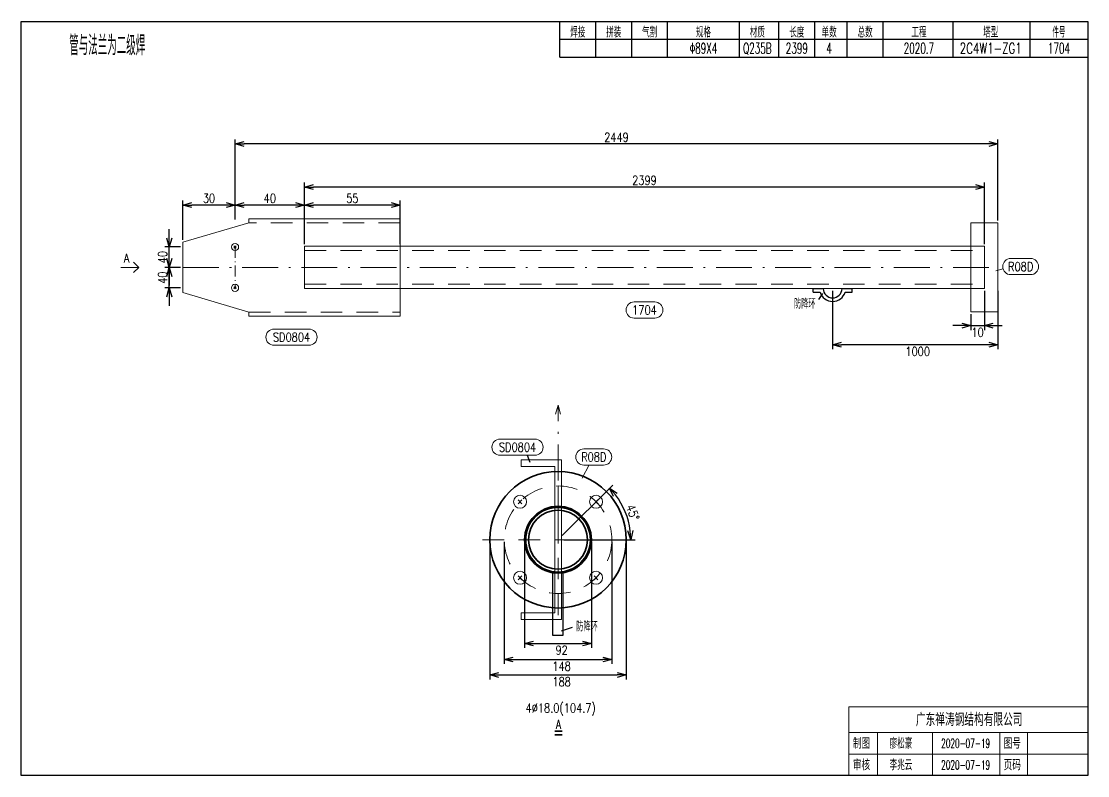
# Model space of a CAD drawing. Extents: x 154981 to 165753, y -86801 to -82885.
# Drawn here: x 157341.1 to 157638.1, y -83946.7 to -83736.7 of the extents above; entities that cross this region are included whole.
import ezdxf
from ezdxf.enums import TextEntityAlignment as Align

# ---------------------------------------------------------------- set-up
doc = ezdxf.new("R2010")
doc.units = 0
doc.header["$MEASUREMENT"] = 0
for name, pattern in [('一点画线', [5.2, 3, -1, 0.2, -1]), ('长一点画线', [16.5, 10, -3, 0.5, -3]), ('长虚线', [10, 6, -4])]:
    doc.linetypes.add(name, pattern=pattern)
doc.layers.get('0').update_dxf_attribs({"linetype": 'CONTINUOUS', "lineweight": 25})
doc.layers.get('Defpoints').update_dxf_attribs({"linetype": 'CONTINUOUS'})
doc.layers.add('12', color=7, linetype='CONTINUOUS')
doc.layers.add('4', color=7, linetype='CONTINUOUS', lineweight=25)
doc.layers.add('5', color=7, linetype='CONTINUOUS', lineweight=25)
doc.styles.add('DimFont', font='simplex.shx', dxfattribs={"width": 0.8, "bigfont": 'gbhzfs.shx'})
doc.styles.get("Standard").update_dxf_attribs({"font": 'simplex.shx', "width": 0.7, "height": 3, "bigfont": 'gbhzfs.shx'})
doc.dimstyles.new('DHDxfDimStyleOpen30', dxfattribs={"dimtxt": 2.5, "dimasz": 2.5, "dimexe": 1.25, "dimexo": 0.625, "dimtad": 2, "dimtxsty": 'DimFont', "dimblk": 'OPEN30', "dimblk1": 'OPEN30', "dimblk2": 'OPEN30', "dimcen": 2.5, "dimadec": 0, "dimazin": 0, "dimtfac": 1, "dimtmove": 0, "dimatfit": 3, "dimfxl": 0, "dimarcsym": 0})

# ---------------------------------------------------------------- blocks, each defined once
blk = doc.blocks.new('_OPEN30')
at = {"color": 0, "linetype": 'ByBlock', "lineweight": -2}
for p, q in [((-1, 0.27), (0, 0)), ((0, 0), (-1, -0.27)), ((0, 0), (-1, 0))]:
    blk.add_line(p, q, dxfattribs=at)
blk = doc.blocks.new('*D414')
at = {"layer": '5', "color": 3, "linetype": 'Continuous', "lineweight": -2}
for p, q in [((157400.64, -83791.86), (157400.64, -83769.55)), ((157610.62, -83770.8), (157403.14, -83770.8)), ((157613.12, -83792.13), (157613.12, -83769.55))]:
    blk.add_line(p, q, dxfattribs=at)
at = {"layer": 'Defpoints', "color": 0, "linetype": 'Continuous'}
for p in [(157400.64, -83770.8), (157400.64, -83792.48), (157613.12, -83792.76)]:
    blk.add_point(p, dxfattribs=at)
at = {"layer": '5', "color": 3, "linetype": 'Continuous', "lineweight": -2, "xscale": 2.5, "yscale": 2.5, "zscale": 2.5, "rotation": 180}
blk.add_blockref('_OPEN30', (157400.64, -83770.8), dxfattribs=at)
at = {"layer": '5', "color": 3, "linetype": 'Continuous', "lineweight": -2, "xscale": 2.5, "yscale": 2.5, "zscale": 2.5}
blk.add_blockref('_OPEN30', (157613.12, -83770.8), dxfattribs=at)
at = {"layer": '5', "color": 6, "linetype": 'Continuous', "lineweight": 13, "insert": (157506.88, -83768.93), "char_height": 2.5, "attachment_point": 5, "line_spacing_factor": 0.6, "style": 'DimFont'}
blk.add_mtext('2449', dxfattribs=at)
blk = doc.blocks.new('*D415')
at = {"layer": '5', "color": 3, "linetype": 'Continuous', "lineweight": -2}
for p, q in [((157420, -83798.67), (157420, -83781.56)), ((157606.84, -83782.81), (157422.5, -83782.81)), ((157609.34, -83798.67), (157609.34, -83781.56))]:
    blk.add_line(p, q, dxfattribs=at)
at = {"layer": 'Defpoints', "color": 0, "linetype": 'Continuous'}
for p in [(157420, -83782.81), (157420, -83799.29), (157609.34, -83799.29)]:
    blk.add_point(p, dxfattribs=at)
at = {"layer": '5', "color": 3, "linetype": 'Continuous', "lineweight": -2, "xscale": 2.5, "yscale": 2.5, "zscale": 2.5, "rotation": 180}
blk.add_blockref('_OPEN30', (157420, -83782.81), dxfattribs=at)
at = {"layer": '5', "color": 3, "linetype": 'Continuous', "lineweight": -2, "xscale": 2.5, "yscale": 2.5, "zscale": 2.5}
blk.add_blockref('_OPEN30', (157609.34, -83782.81), dxfattribs=at)
at = {"layer": '5', "color": 6, "linetype": 'Continuous', "lineweight": 13, "insert": (157514.67, -83780.93), "char_height": 2.5, "attachment_point": 5, "line_spacing_factor": 0.6, "style": 'DimFont'}
blk.add_mtext('2399', dxfattribs=at)
blk = doc.blocks.new('*D416')
at = {"layer": '5', "color": 3, "linetype": 'Continuous', "lineweight": -2}
for p, q in [((157609.34, -83811.67), (157609.34, -83822.63)), ((157605.56, -83818.2), (157605.56, -83822.63)), ((157603.06, -83821.38), (157600.56, -83821.38)), ((157605.56, -83821.38), (157609.34, -83821.38)), ((157611.84, -83821.38), (157614.34, -83821.38))]:
    blk.add_line(p, q, dxfattribs=at)
at = {"layer": 'Defpoints', "color": 0, "linetype": 'Continuous'}
for p in [(157609.34, -83811.04), (157605.56, -83817.58), (157609.34, -83821.38)]:
    blk.add_point(p, dxfattribs=at)
at = {"layer": '5', "color": 3, "linetype": 'Continuous', "lineweight": -2, "xscale": 2.5, "yscale": 2.5, "zscale": 2.5}
blk.add_blockref('_OPEN30', (157605.56, -83821.38), dxfattribs=at)
at = {"layer": '5', "color": 3, "linetype": 'Continuous', "lineweight": -2, "xscale": 2.5, "yscale": 2.5, "zscale": 2.5, "rotation": 180}
blk.add_blockref('_OPEN30', (157609.34, -83821.38), dxfattribs=at)
at = {"layer": '5', "color": 6, "linetype": 'Continuous', "lineweight": 13, "insert": (157607.45, -83823.25), "char_height": 2.5, "attachment_point": 5, "line_spacing_factor": 0.6, "style": 'DimFont'}
blk.add_mtext('10', dxfattribs=at)
blk = doc.blocks.new('*D417')
at = {"layer": '5', "color": 3, "linetype": 'Continuous', "lineweight": -2}
for p, q in [((157382.32, -83796.99), (157382.32, -83794.49)), ((157385.49, -83799.49), (157381.07, -83799.49)), ((157382.32, -83805.17), (157382.32, -83799.49)), ((157385.49, -83805.17), (157381.07, -83805.17)), ((157382.32, -83807.67), (157382.32, -83810.17))]:
    blk.add_line(p, q, dxfattribs=at)
at = {"layer": 'Defpoints', "color": 0, "linetype": 'Continuous'}
for p in [(157382.32, -83799.49), (157386.12, -83799.49), (157386.12, -83805.17)]:
    blk.add_point(p, dxfattribs=at)
at = {"layer": '5', "color": 3, "linetype": 'Continuous', "lineweight": -2, "xscale": 2.5, "yscale": 2.5, "zscale": 2.5}
for p, rotation in [((157382.32, -83799.49), 270), ((157382.32, -83805.17), 90)]:
    blk.add_blockref('_OPEN30', p, dxfattribs=dict(at, rotation=rotation))
at = {"layer": '5', "color": 6, "linetype": 'Continuous', "lineweight": 13, "insert": (157380.44, -83802.33), "char_height": 2.5, "attachment_point": 5, "rotation": 90, "line_spacing_factor": 0.6, "style": 'DimFont'}
blk.add_mtext('40', dxfattribs=at)
blk = doc.blocks.new('*D418')
at = {"layer": '5', "color": 3, "linetype": 'Continuous', "lineweight": -2}
for p, q in [((157382.32, -83802.67), (157382.32, -83800.17)), ((157385.49, -83805.17), (157381.07, -83805.17)), ((157382.32, -83810.85), (157382.32, -83805.17)), ((157385.49, -83810.85), (157381.07, -83810.85)), ((157382.32, -83813.35), (157382.32, -83815.85))]:
    blk.add_line(p, q, dxfattribs=at)
at = {"layer": 'Defpoints', "color": 0, "linetype": 'Continuous'}
for p in [(157382.32, -83805.17), (157386.12, -83805.17), (157386.12, -83810.85)]:
    blk.add_point(p, dxfattribs=at)
at = {"layer": '5', "color": 3, "linetype": 'Continuous', "lineweight": -2, "xscale": 2.5, "yscale": 2.5, "zscale": 2.5}
for p, rotation in [((157382.32, -83805.17), 270), ((157382.32, -83810.85), 90)]:
    blk.add_blockref('_OPEN30', p, dxfattribs=dict(at, rotation=rotation))
at = {"layer": '5', "color": 6, "linetype": 'Continuous', "lineweight": 13, "insert": (157380.44, -83808.01), "char_height": 2.5, "attachment_point": 5, "rotation": 90, "line_spacing_factor": 0.6, "style": 'DimFont'}
blk.add_mtext('40', dxfattribs=at)
blk = doc.blocks.new('*D419')
at = {"layer": '5', "color": 3, "linetype": 'Continuous', "lineweight": -2}
for p, q in [((157386.12, -83797.51), (157386.12, -83786.56)), ((157400.64, -83790.98), (157400.64, -83786.56)), ((157398.14, -83787.81), (157388.62, -83787.81))]:
    blk.add_line(p, q, dxfattribs=at)
at = {"layer": 'Defpoints', "color": 0, "linetype": 'Continuous'}
for p in [(157386.12, -83787.81), (157400.64, -83791.61), (157386.12, -83798.14)]:
    blk.add_point(p, dxfattribs=at)
at = {"layer": '5', "color": 3, "linetype": 'Continuous', "lineweight": -2, "xscale": 2.5, "yscale": 2.5, "zscale": 2.5, "rotation": 180}
blk.add_blockref('_OPEN30', (157386.12, -83787.81), dxfattribs=at)
at = {"layer": '5', "color": 3, "linetype": 'Continuous', "lineweight": -2, "xscale": 2.5, "yscale": 2.5, "zscale": 2.5}
blk.add_blockref('_OPEN30', (157400.64, -83787.81), dxfattribs=at)
at = {"layer": '5', "color": 6, "linetype": 'Continuous', "lineweight": 13, "insert": (157393.38, -83785.93), "char_height": 2.5, "attachment_point": 5, "line_spacing_factor": 0.6, "style": 'DimFont'}
blk.add_mtext('30', dxfattribs=at)
blk = doc.blocks.new('*D420')
at = {"layer": '5', "color": 3, "linetype": 'Continuous', "lineweight": -2}
for p, q in [((157400.64, -83790.98), (157400.64, -83786.56)), ((157420, -83798.67), (157420, -83786.56)), ((157417.5, -83787.81), (157403.14, -83787.81))]:
    blk.add_line(p, q, dxfattribs=at)
at = {"layer": 'Defpoints', "color": 0, "linetype": 'Continuous'}
for p in [(157400.64, -83787.81), (157400.64, -83791.61), (157420, -83799.29)]:
    blk.add_point(p, dxfattribs=at)
at = {"layer": '5', "color": 3, "linetype": 'Continuous', "lineweight": -2, "xscale": 2.5, "yscale": 2.5, "zscale": 2.5, "rotation": 180}
blk.add_blockref('_OPEN30', (157400.64, -83787.81), dxfattribs=at)
at = {"layer": '5', "color": 3, "linetype": 'Continuous', "lineweight": -2, "xscale": 2.5, "yscale": 2.5, "zscale": 2.5}
blk.add_blockref('_OPEN30', (157420, -83787.81), dxfattribs=at)
at = {"layer": '5', "color": 6, "linetype": 'Continuous', "lineweight": 13, "insert": (157410.32, -83785.93), "char_height": 2.5, "attachment_point": 5, "line_spacing_factor": 0.6, "style": 'DimFont'}
blk.add_mtext('40', dxfattribs=at)
blk = doc.blocks.new('*D421')
at = {"layer": '5', "color": 3, "linetype": 'Continuous', "lineweight": -2}
for p, q in [((157420, -83798.67), (157420, -83786.56)), ((157446.62, -83798.67), (157446.62, -83786.56)), ((157444.12, -83787.81), (157422.5, -83787.81))]:
    blk.add_line(p, q, dxfattribs=at)
at = {"layer": 'Defpoints', "color": 0, "linetype": 'Continuous'}
for p in [(157420, -83787.81), (157420, -83799.29), (157446.62, -83799.29)]:
    blk.add_point(p, dxfattribs=at)
at = {"layer": '5', "color": 3, "linetype": 'Continuous', "lineweight": -2, "xscale": 2.5, "yscale": 2.5, "zscale": 2.5, "rotation": 180}
blk.add_blockref('_OPEN30', (157420, -83787.81), dxfattribs=at)
at = {"layer": '5', "color": 3, "linetype": 'Continuous', "lineweight": -2, "xscale": 2.5, "yscale": 2.5, "zscale": 2.5}
blk.add_blockref('_OPEN30', (157446.62, -83787.81), dxfattribs=at)
at = {"layer": '5', "color": 6, "linetype": 'Continuous', "lineweight": 13, "insert": (157433.31, -83785.93), "char_height": 2.5, "attachment_point": 5, "line_spacing_factor": 0.6, "style": 'DimFont'}
blk.add_mtext('55', dxfattribs=at)
blk = doc.blocks.new('*D694')
at = {"layer": '5', "color": 3, "linetype": 'Continuous', "lineweight": -2}
for p, q in [((157491.75, -83879.83), (157505.83, -83865.76)), ((157492.22, -83880.98), (157512.13, -83880.98))]:
    blk.add_line(p, q, dxfattribs=at)
blk.add_arc((157490.6, -83880.98), 20.28, 7.066, 37.934, dxfattribs=at)
at = {"layer": 'Defpoints', "color": 0, "linetype": 'Continuous'}
for p in [(157508.17, -83870.84), (157490.6, -83880.98), (157491.31, -83880.28), (157491.6, -83880.98)]:
    blk.add_point(p, dxfattribs=at)
at = {"layer": '5', "color": 3, "linetype": 'Continuous', "lineweight": -2, "xscale": 2.5, "yscale": 2.5, "zscale": 2.5}
for p, rotation in [((157504.94, -83866.64), 131.4669829142945), ((157510.88, -83880.98), 273.5330170847109)]:
    blk.add_blockref('_OPEN30', p, dxfattribs=dict(at, rotation=rotation))
at = {"layer": '5', "color": 4, "linetype": 'Continuous', "lineweight": 18, "insert": (157511.42, -83873.41), "char_height": 2.5, "attachment_point": 5, "rotation": 289.9831, "style": 'DimFont'}
blk.add_mtext('45%%d', dxfattribs=at)
blk = doc.blocks.new('*D693')
at = {"layer": '5', "color": 134, "linetype": 'Continuous', "lineweight": -2}
for p, q in [((157475.63, -83881.61), (157475.63, -83915.57)), ((157505.56, -83881.61), (157505.56, -83915.57)), ((157478.13, -83914.32), (157503.06, -83914.32))]:
    blk.add_line(p, q, dxfattribs=at)
at = {"layer": 'Defpoints', "color": 0, "linetype": 'Continuous'}
for p in [(157475.63, -83880.98), (157505.56, -83880.98), (157505.56, -83914.32)]:
    blk.add_point(p, dxfattribs=at)
at = {"layer": '5', "color": 134, "linetype": 'Continuous', "lineweight": -2, "xscale": 2.5, "yscale": 2.5, "zscale": 2.5, "rotation": 180}
blk.add_blockref('_OPEN30', (157475.63, -83914.32), dxfattribs=at)
at = {"layer": '5', "color": 134, "linetype": 'Continuous', "lineweight": -2, "xscale": 2.5, "yscale": 2.5, "zscale": 2.5}
blk.add_blockref('_OPEN30', (157505.56, -83914.32), dxfattribs=at)
at = {"layer": '5', "color": 134, "linetype": 'Continuous', "lineweight": 18, "insert": (157491.6, -83916.19), "char_height": 2.5, "attachment_point": 5, "line_spacing_factor": 0.6, "style": 'DimFont'}
blk.add_mtext('148', dxfattribs=at)
blk = doc.blocks.new('*D692')
at = {"layer": '5', "color": 134, "linetype": 'Continuous', "lineweight": -2}
for p, q in [((157481.3, -83881.61), (157481.3, -83911.11)), ((157499.9, -83881.61), (157499.9, -83911.11)), ((157483.8, -83909.86), (157497.4, -83909.86))]:
    blk.add_line(p, q, dxfattribs=at)
at = {"layer": 'Defpoints', "color": 0, "linetype": 'Continuous'}
for p in [(157481.3, -83880.98), (157499.9, -83880.98), (157499.9, -83909.86)]:
    blk.add_point(p, dxfattribs=at)
at = {"layer": '5', "color": 134, "linetype": 'Continuous', "lineweight": -2, "xscale": 2.5, "yscale": 2.5, "zscale": 2.5, "rotation": 180}
blk.add_blockref('_OPEN30', (157481.3, -83909.86), dxfattribs=at)
at = {"layer": '5', "color": 134, "linetype": 'Continuous', "lineweight": -2, "xscale": 2.5, "yscale": 2.5, "zscale": 2.5}
blk.add_blockref('_OPEN30', (157499.9, -83909.86), dxfattribs=at)
at = {"layer": '5', "color": 134, "linetype": 'Continuous', "lineweight": 18, "insert": (157491.6, -83911.73), "char_height": 2.5, "attachment_point": 5, "line_spacing_factor": 0.6, "style": 'DimFont'}
blk.add_mtext('92', dxfattribs=at)
blk = doc.blocks.new('*D691')
at = {"layer": '5', "color": 134, "linetype": 'Continuous', "lineweight": -2}
for p, q in [((157471.59, -83881.61), (157471.59, -83919.88)), ((157509.61, -83881.61), (157509.61, -83919.88)), ((157474.09, -83918.63), (157507.11, -83918.63))]:
    blk.add_line(p, q, dxfattribs=at)
at = {"layer": 'Defpoints', "color": 0, "linetype": 'Continuous'}
for p in [(157471.59, -83880.98), (157509.61, -83880.98), (157509.61, -83918.63)]:
    blk.add_point(p, dxfattribs=at)
at = {"layer": '5', "color": 134, "linetype": 'Continuous', "lineweight": -2, "xscale": 2.5, "yscale": 2.5, "zscale": 2.5, "rotation": 180}
blk.add_blockref('_OPEN30', (157471.59, -83918.63), dxfattribs=at)
at = {"layer": '5', "color": 134, "linetype": 'Continuous', "lineweight": -2, "xscale": 2.5, "yscale": 2.5, "zscale": 2.5}
blk.add_blockref('_OPEN30', (157509.61, -83918.63), dxfattribs=at)
at = {"layer": '5', "color": 134, "linetype": 'Continuous', "lineweight": 18, "insert": (157491.6, -83920.51), "char_height": 2.5, "attachment_point": 5, "line_spacing_factor": 0.6, "style": 'DimFont'}
blk.add_mtext('188', dxfattribs=at)
blk = doc.blocks.new('板孔默认')
at = {"layer": '5', "color": 7, "linetype": 'Continuous', "lineweight": 13}
for p, q in [((-0.3, -0.3), (0.3, 0.3)), ((0.3, -0.3), (-0.3, 0.3))]:
    blk.add_line(p, q, dxfattribs=at)
blk.add_circle((0, 0), 1, dxfattribs=at)
blk = doc.blocks.new('*D695')
at = {"layer": '5', "color": 3, "linetype": 'Continuous', "lineweight": -2}
for p, q in [((157567.09, -83811.67), (157567.09, -83827.95)), ((157613.12, -83811.67), (157613.12, -83827.95)), ((157610.62, -83826.7), (157569.59, -83826.7))]:
    blk.add_line(p, q, dxfattribs=at)
at = {"layer": 'Defpoints', "color": 0, "linetype": 'Continuous'}
for p in [(157567.09, -83811.04), (157613.12, -83811.04), (157567.09, -83826.7)]:
    blk.add_point(p, dxfattribs=at)
at = {"layer": '5', "color": 3, "linetype": 'Continuous', "lineweight": -2, "xscale": 2.5, "yscale": 2.5, "zscale": 2.5, "rotation": 180}
blk.add_blockref('_OPEN30', (157567.09, -83826.7), dxfattribs=at)
at = {"layer": '5', "color": 3, "linetype": 'Continuous', "lineweight": -2, "xscale": 2.5, "yscale": 2.5, "zscale": 2.5}
blk.add_blockref('_OPEN30', (157613.12, -83826.7), dxfattribs=at)
at = {"layer": '5', "color": 6, "linetype": 'Continuous', "lineweight": 18, "insert": (157590.77, -83828.58), "char_height": 2.5, "attachment_point": 5, "style": 'DimFont'}
blk.add_mtext('1000', dxfattribs=at)
blk = doc.blocks.new('CTDHK')
at = {"color": 0, "linetype": 'Continuous'}
for p, q in [((0, 210), (297, 210)), ((0, 0), (0, 210)), ((297, 210), (297, 0)), ((297, 0), (0, 0))]:
    blk.add_line(p, q, dxfattribs=at)

msp = doc.modelspace()

# ---------------------------------------------------------------- linework, layer by layer
at = {"color": 3, "linetype": 'Continuous'}
for p, q in [((157564.22408, -83812.39657), (157563.14992, -83814.07288)), ((157482.01038, -83857.45672), (157482.70087, -83859.38903)), ((157491.56006, -83906.36024), (157494.58902, -83905.30954))]:
    msp.add_line(p, q, dxfattribs=at)
msp.add_lwpolyline([(157489.08549, -83907.5707), (157492.04878, -83907.5707), (157492.04878, -83890.28338), (157489.08549, -83890.28338)], close=True, dxfattribs=at)
at = {"layer": '12'}
for p, q in [((157561.61878, -83811.04133), (157564.47075, -83811.04133)), ((157561.61878, -83812.04133), (157561.61878, -83811.04133)), ((157561.61878, -83812.04133), (157563.61167, -83812.04133)), ((157569.70814, -83811.04133), (157572.56011, -83811.04133)), ((157570.56722, -83812.04133), (157572.56011, -83812.04133)), ((157572.56011, -83812.04133), (157572.56011, -83811.04133))]:
    msp.add_line(p, q, dxfattribs=at)
for radius, start, end in [(3.61869, 196.0420559, 343.9579441), (2.61869, 180, 0)]:
    msp.add_arc((157567.08944, -83811.04133), radius, start, end, dxfattribs=at)
at = {"layer": '4', "color": 1, "linetype": 'Continuous', "lineweight": 25}
for p, q in [((157491.11666, -83746.66733), (157491.11666, -83736.66733)), ((157501.11666, -83746.66733), (157501.11666, -83736.66733)), ((157511.11666, -83746.66733), (157511.11666, -83736.66733)), ((157521.11666, -83746.66733), (157521.11666, -83736.66733)), ((157541.11666, -83746.66733), (157541.11666, -83736.66733)), ((157552.11666, -83746.66733), (157552.11666, -83736.66733)), ((157562.11666, -83746.66733), (157562.11666, -83736.66733)), ((157571.11666, -83746.66733), (157571.11666, -83736.66733)), ((157581.11666, -83746.66733), (157581.11666, -83736.66733)), ((157600.61666, -83746.66733), (157600.61666, -83736.66733)), ((157622.11666, -83746.66733), (157622.11666, -83736.66733)), ((157491.11666, -83741.66733), (157638.11666, -83741.66733)), ((157491.11666, -83746.66733), (157638.11666, -83746.66733))]:
    msp.add_line(p, q, dxfattribs=at)
at = {"layer": '4', "color": 1, "linetype": 'Continuous', "lineweight": 18}
for p, q in [((157571.61666, -83946.66733), (157571.61666, -83927.46733)), ((157571.61666, -83927.46733), (157638.11666, -83927.46733)), ((157571.61666, -83934.66733), (157638.11666, -83934.66733)), ((157579.61666, -83946.66733), (157579.61666, -83934.66733)), ((157594.91666, -83946.66733), (157594.91666, -83934.66733)), ((157613.61666, -83946.66733), (157613.61666, -83934.66733)), ((157621.31666, -83946.66733), (157621.31666, -83934.66733)), ((157571.61666, -83940.66733), (157638.11666, -83940.66733))]:
    msp.add_line(p, q, dxfattribs=at)
msp.add_lwpolyline([(157341.11666, -83736.66733), (157341.11666, -83946.66733), (157638.11666, -83946.66733), (157638.11666, -83736.66733)], close=True, dxfattribs=at)
at = {"layer": '5', "color": 7, "linetype": 'Continuous', "lineweight": 13}
for p, q in [((157404.50866, -83791.60633), (157404.50866, -83792.74233)), ((157446.61666, -83791.60633), (157404.50866, -83791.60633)), ((157446.61666, -83792.74233), (157446.61666, -83791.60633)), ((157404.50866, -83792.74233), (157386.11666, -83798.13833)), ((157446.61666, -83817.59233), (157446.61666, -83792.74233)), ((157386.11666, -83798.13833), (157386.11666, -83812.19633)), ((157400.33666, -83799.18733), (157400.93666, -83799.78733)), ((157400.93666, -83799.18733), (157400.33666, -83799.78733)), ((157419.99666, -83799.29333), (157419.99666, -83805.16733)), ((157419.99666, -83799.29333), (157609.33666, -83799.29333)), ((157609.33666, -83799.29333), (157609.33666, -83805.16733)), ((157419.99666, -83811.04133), (157419.99666, -83805.16733)), ((157609.33666, -83811.04133), (157609.33666, -83805.16733)), ((157386.11666, -83812.19633), (157404.50866, -83817.59233)), ((157400.33666, -83810.54733), (157400.93666, -83811.14733)), ((157400.93666, -83810.54733), (157400.33666, -83811.14733)), ((157419.99666, -83811.04133), (157609.33666, -83811.04133)), ((157404.50866, -83818.72833), (157404.50866, -83817.59233)), ((157446.61666, -83818.72833), (157404.50866, -83818.72833)), ((157446.61666, -83817.59233), (157446.61666, -83818.72833)), ((157480.34653, -83860.59598), (157480.34653, -83858.73198)), ((157480.34653, -83858.73198), (157491.53053, -83858.73198)), ((157489.66653, -83860.59598), (157480.34653, -83860.59598)), ((157489.66653, -83901.37098), (157489.66653, -83860.59598)), ((157491.53053, -83858.73198), (157491.53053, -83903.23498)), ((157480.34653, -83903.23498), (157480.34653, -83901.37098)), ((157480.34653, -83901.37098), (157489.66653, -83901.37098)), ((157491.53053, -83903.23498), (157480.34653, -83903.23498))]:
    msp.add_line(p, q, dxfattribs=at)
at = {"layer": '5', "color": 7, "linetype": '长虚线', "lineweight": 13}
for p, q in [((157446.61666, -83792.74233), (157404.50866, -83792.74233)), ((157419.99666, -83800.46813), (157609.33666, -83800.46813)), ((157419.99666, -83809.86653), (157609.33666, -83809.86653)), ((157404.50866, -83817.59233), (157446.61666, -83817.59233))]:
    msp.add_line(p, q, dxfattribs=at)
at = {"layer": '5', "color": 240, "linetype": '一点画线', "lineweight": 13}
for p, q in [((157400.63666, -83799.48733), (157400.63666, -83799.48733)), ((157400.63666, -83799.48733), (157400.63666, -83810.84733)), ((157400.63666, -83810.84733), (157400.63666, -83810.84733))]:
    msp.add_line(p, q, dxfattribs=at)
at = {"layer": '5', "color": 6, "linetype": 'Continuous', "lineweight": 13}
for p, q in [((157373.80001, -83805.16711), (157372.38579, -83803.7529)), ((157368.80001, -83805.16711), (157373.80001, -83805.16711)), ((157373.80001, -83805.16711), (157372.38579, -83806.58132))]:
    msp.add_line(p, q, dxfattribs=at)
at = {"layer": '5', "color": 3, "linetype": 'Continuous', "lineweight": 18}
for p, q in [((157616.70833, -83802.69091), (157622.20833, -83802.69091)), ((157612.54857, -83806.16417), (157614.57152, -83805.58144)), ((157616.70833, -83807.19091), (157622.20833, -83807.19091)), ((157497.79895, -83855.70705), (157503.29895, -83855.70705)), ((157497.27863, -83863.87492), (157499.30159, -83860.1562)), ((157497.79895, -83860.20705), (157503.29895, -83860.20705))]:
    msp.add_line(p, q, dxfattribs=at)
at = {"layer": '5', "color": 240, "linetype": '长一点画线', "lineweight": 13}
msp.add_line((157386.11666, -83805.16733), (157613.11666, -83805.16733), dxfattribs=at)
at = {"layer": '5', "color": 3, "linetype": 'Continuous', "lineweight": 13}
for p, q in [((157511.79166, -83814.79133), (157517.54166, -83814.79133)), ((157511.79166, -83819.29133), (157517.54166, -83819.29133)), ((157411.49166, -83822.34233), (157421.24166, -83822.34233)), ((157411.49166, -83826.84233), (157421.24166, -83826.84233)), ((157474.44168, -83852.97359), (157484.19168, -83852.97359)), ((157474.44168, -83857.47359), (157484.19168, -83857.47359))]:
    msp.add_line(p, q, dxfattribs=at)
at = {"layer": '5', "color": 7, "linetype": '长一点画线', "lineweight": 18}
for p, q in [((157490.59853, -83843.51476), (157489.92866, -83846.01476)), ((157490.59853, -83843.51476), (157489.92866, -83846.01476)), ((157490.59853, -83843.51476), (157491.2684, -83846.01476)), ((157490.59853, -83843.51476), (157491.2684, -83846.01476)), ((157490.59853, -83880.98348), (157490.59853, -83843.51476))]:
    msp.add_line(p, q, dxfattribs=at)
at = {"layer": '5', "color": 240, "linetype": '长虚线', "lineweight": 18}
for p, q in [((157490.59853, -83901.99472), (157490.59853, -83859.97225)), ((157469.58729, -83880.98348), (157511.60976, -83880.98348))]:
    msp.add_line(p, q, dxfattribs=at)
at = {"layer": '5', "color": 3, "linetype": 'Continuous', "lineweight": 35}
for p, q in [((157489.74115, -83934.27292), (157491.74115, -83934.27292)), ((157489.74115, -83935.27292), (157491.74115, -83935.27292))]:
    msp.add_line(p, q, dxfattribs=at)
at = {"layer": '5', "color": 7, "linetype": 'Continuous', "lineweight": 13}
msp.add_lwpolyline([(157605.55666, -83792.75933), (157605.55666, -83817.57533), (157613.11666, -83817.57533), (157613.11666, -83792.75933)], close=True, dxfattribs=at)
for centre in [(157400.63666, -83799.48733), (157400.63666, -83810.84733)]:
    msp.add_circle(centre, 1, dxfattribs=at)
at = {"layer": '5', "color": 7, "linetype": 'Continuous', "lineweight": 35}
for radius in [19.01124, 9.30337, 9, 9, 8.19101, 8.19101]:
    msp.add_circle((157490.59853, -83880.98348), radius, dxfattribs=at)
at = {"layer": '5', "color": 240, "linetype": '长虚线', "lineweight": 18}
msp.add_circle((157490.59853, -83880.98348), 14.96629, dxfattribs=at)
at = {"layer": '5', "color": 3, "linetype": 'Continuous', "lineweight": 18}
for centre, start, end in [((157616.70833, -83804.94091), 90, 270), ((157622.20833, -83804.94091), 270, 90), ((157497.79895, -83857.95705), 90, 270), ((157503.29895, -83857.95705), 270, 90)]:
    msp.add_arc(centre, 2.25, start, end, dxfattribs=at)
at = {"layer": '5', "color": 3, "linetype": 'Continuous', "lineweight": 13}
for centre, start, end in [((157511.79166, -83817.04133), 90, 270), ((157517.54166, -83817.04133), 270, 90), ((157411.49166, -83824.59233), 90, 270), ((157421.24166, -83824.59233), 270, 90), ((157474.44168, -83855.22359), 90, 270), ((157484.19168, -83855.22359), 270, 90)]:
    msp.add_arc(centre, 2.25, start, end, dxfattribs=at)

# ---------------------------------------------------------------- block references
at = {"color": 2, "linetype": 'Continuous'}
msp.add_blockref('CTDHK', (157341.11666, -83946.66733), dxfattribs=at)
at = {"layer": '5', "color": 7, "linetype": 'Continuous', "lineweight": 35, "xscale": 1.820000000006985, "yscale": 1.820000000006985, "zscale": 1.82}
for p in [(157480.01576, -83870.40072), (157501.1813, -83870.40072), (157480.01576, -83891.56625), (157501.1813, -83891.56625)]:
    msp.add_blockref('板孔默认', p, dxfattribs=at)

# ---------------------------------------------------------------- texts
at = {"layer": '4', "color": 1, "linetype": 'Continuous', "lineweight": 25}
for s, height, width, p in [('焊接', 3, 0.7, (157496.11666, -83739.66733)), ('拼装', 3, 0.7, (157506.11666, -83739.66733)), ('气割', 3, 0.7, (157516.11666, -83739.66733)), ('规格', 3, 0.7, (157531.11666, -83739.66733)), ('材质', 3, 0.7, (157546.11666, -83739.66733)), ('长度', 3, 0.7, (157557.11666, -83739.66733)), ('单数', 3, 0.7, (157566.11666, -83739.66733)), ('总数', 3, 0.7, (157576.11666, -83739.66733)), ('工程', 3, 0.7, (157591.11666, -83739.66733)), ('塔型', 3, 0.7, (157611.11666, -83739.66733)), ('件号', 3, 0.6, (157630.11666, -83739.66733)), ('管与法兰为二级焊', 5.5125, 0.6, (157365.04087, -83743.37392)), ('Φ89X4', 3, 0.6, (157531.11666, -83744.16733)), ('Q235B', 3, 0.6, (157546.11666, -83744.16733)), ('2399', 3, 0.6, (157557.11666, -83744.16733)), ('4', 3, 0.6, (157566.11666, -83744.16733)), ('2020.7', 3, 0.6, (157591.11666, -83744.16733)), ('2C4W1-ZG1', 3, 0.7, (157611.11666, -83744.16733)), ('1704', 3, 0.6, (157630.11666, -83744.16733))]:
    msp.add_text(s, height=height, dxfattribs=dict(at, width=width)).set_placement(p, align=Align.MIDDLE_CENTER)
at = {"layer": '4', "color": 1, "linetype": 'Continuous', "lineweight": 13}
msp.add_text('广东禅涛钢结构有限公司', height=3.6, dxfattribs=at).set_placement((157605.11666, -83931.06733), align=Align.MIDDLE_CENTER)
for s, height, width, p in [('制图', 3, 0.8, (157575.11666, -83937.66733)), ('廖松豪', 3, 0.7, (157586.11666, -83937.66733)), ('2020-07-19', 2.5, 0.6, (157604.11666, -83937.66733)), ('图号', 3, 0.8, (157617.11666, -83937.66733)), ('审核', 3, 0.8, (157575.11666, -83943.66733)), ('李兆云', 3, 0.7, (157586.11666, -83943.66733)), ('2020-07-19', 2.5, 0.6, (157604.11666, -83943.66733)), ('页码', 3, 0.8, (157617.11666, -83943.66733))]:
    msp.add_text(s, height=height, dxfattribs=dict(at, width=width)).set_placement(p, align=Align.MIDDLE_CENTER)
at = {"layer": '5', "color": 6, "linetype": 'Continuous', "lineweight": 13, "width": 0.8}
for s, p in [('A', (157370.42935, -83802.60014)), ('1704', (157514.66666, -83817.04133)), ('SD0804', (157416.36666, -83824.59233)), ('SD0804', (157479.31668, -83855.22359))]:
    msp.add_text(s, height=2.5, dxfattribs=at).set_placement(p, align=Align.MIDDLE_CENTER)
at = {"layer": '5', "color": 6, "linetype": 'Continuous', "lineweight": 18, "width": 0.8}
for p in [(157619.45833, -83804.94091), (157500.54895, -83857.95705)]:
    msp.add_text('R08D', height=2.5, dxfattribs=at).set_placement(p, align=Align.MIDDLE_CENTER)
at = {"layer": '5', "color": 2, "linetype": 'Continuous', "lineweight": 18, "width": 0.8}
for p in [(157559.33266, -83815.10141), (157498.64852, -83904.9458)]:
    msp.add_text('防降环', height=2.5, dxfattribs=at).set_placement(p, align=Align.MIDDLE)
at = {"layer": '5', "color": 7, "linetype": 'Continuous', "lineweight": 18, "width": 0.8}
msp.add_text('4%%c18.0(104.7)', height=2.5, dxfattribs=at).set_placement((157491.34101, -83927.82062), align=Align.MIDDLE_CENTER)
at = {"layer": '5', "color": 6, "linetype": 'Continuous', "lineweight": 18, "width": 0.8}
msp.add_text('A', height=2.5, dxfattribs=at).set_placement((157490.74115, -83931.14792), align=Align.TOP_CENTER)

# ---------------------------------------------------------------- dimensions: what is measured, and where the dimension line sits
at = {"layer": '5', "color": 6, "linetype": 'Continuous', "lineweight": 13}
for base, p1, p2, text, picture, middle in [((157400.63666, -83770.80033), (157613.11666, -83792.75933), (157400.63666, -83792.48133), '2449', '*D414', (157506.87666, -83770.80033)), ((157419.99666, -83782.80633), (157609.33666, -83799.29333), (157419.99666, -83799.29333), '2399', '*D415', (157514.66666, -83782.80633)), ((157386.11666, -83787.80633), (157400.63666, -83791.60633), (157386.11666, -83798.13833), '30', '*D419', (157393.37666, -83787.80633)), ((157400.63666, -83787.80633), (157419.99666, -83799.29333), (157400.63666, -83791.60633), '40', '*D420', (157410.31666, -83787.80633)), ((157419.99666, -83787.80633), (157446.61666, -83799.29333), (157419.99666, -83799.29333), '55', '*D421', (157433.30666, -83787.80633)), ((157609.33666, -83821.37533), (157605.55666, -83817.57533), (157609.33666, -83811.04133), '10', '*D416', (157607.44666, -83821.37533))]:
    dim = msp.add_linear_dim(base=base, p1=p1, p2=p2, text=text, dimstyle='DHDxfDimStyleOpen30', override={"dimtxt": 2.5, "dimclrd": 3, "dimclre": 3, "dimclrt": 6}, dxfattribs=at)
    dim.commit()
    dim.dimension.update_dxf_attribs({"geometry": picture, "text_midpoint": middle, "dimtype": 160})
for base, p1, p2, picture, middle in [((157382.31666, -83799.48733), (157386.11666, -83805.16733), (157386.11666, -83799.48733), '*D417', (157382.31666, -83802.32733)), ((157382.31666, -83805.16733), (157386.11666, -83810.84733), (157386.11666, -83805.16733), '*D418', (157382.31666, -83808.00733))]:
    dim = msp.add_linear_dim(base=base, p1=p1, p2=p2, angle=90, text='40', dimstyle='DHDxfDimStyleOpen30', override={"dimtxt": 2.5, "dimclrd": 3, "dimclre": 3, "dimclrt": 6}, dxfattribs=at)
    dim.commit()
    dim.dimension.update_dxf_attribs({"geometry": picture, "text_midpoint": middle, "dimtype": 160})
at = {"layer": '5', "color": 3, "linetype": 'Continuous', "lineweight": 18}
dim = msp.add_linear_dim(base=(157567.08944, -83826.70092), p1=(157613.11666, -83811.04133), p2=(157567.08944, -83811.04133), text='1000', dimstyle='DHDxfDimStyleOpen30', override={"dimclrd": 3, "dimclre": 3, "dimclrt": 6}, dxfattribs=at)
dim.commit()
dim.dimension.update_dxf_attribs({"geometry": '*D695', "text_midpoint": (157590.7661, -83826.70092), "dimtype": 160})
dim = msp.add_angular_dim_3p(base=(157508.16533, -83870.84128), center=(157490.59853, -83880.98348), p1=(157491.59853, -83880.98348), p2=(157491.30564, -83880.27638), text='45%%d', dimstyle='DHDxfDimStyleOpen30', override={"dimtxt": 2.5, "dimclrd": 3, "dimclre": 3, "dimclrt": 4, "dimtmove": 0}, dxfattribs=at)
dim.commit()
dim.dimension.update_dxf_attribs({"geometry": '*D694', "text_midpoint": (157509.66167, -83874.05143), "dimtype": 165})
at = {"layer": '5', "color": 134, "linetype": 'Continuous', "lineweight": 18}
for base, p1, p2, text, picture, middle in [((157509.60976, -83918.6313), (157471.58729, -83880.98348), (157509.60976, -83880.98348), '188', '*D691', (157491.59853, -83918.6313)), ((157505.56482, -83914.318), (157475.63224, -83880.98348), (157505.56482, -83880.98348), '148', '*D693', (157491.59853, -83914.318)), ((157499.9019, -83909.856), (157481.29516, -83880.98348), (157499.9019, -83880.98348), '92', '*D692', (157491.59853, -83909.856))]:
    dim = msp.add_linear_dim(base=base, p1=p1, p2=p2, angle=0, text=text, dimstyle='DHDxfDimStyleOpen30', override={"dimtxt": 2.5, "dimclrd": 134, "dimclre": 134, "dimclrt": 134}, dxfattribs=at)
    dim.commit()
    dim.dimension.update_dxf_attribs({"geometry": picture, "text_midpoint": middle, "dimtype": 161})

doc.saveas('drawing.dxf')
